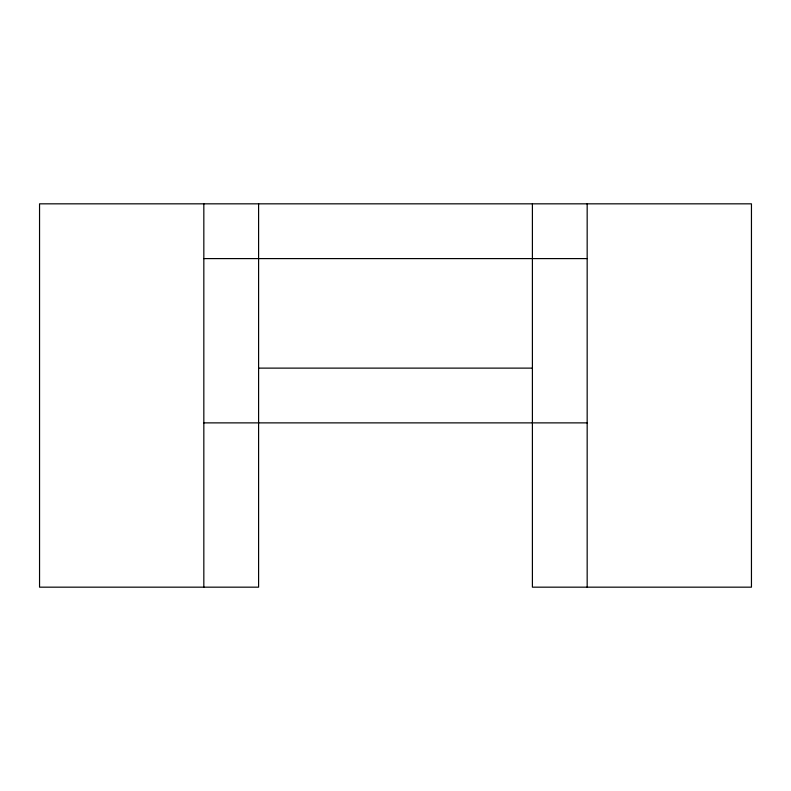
<?xml version="1.0" encoding="UTF-8"?>
<svg xmlns="http://www.w3.org/2000/svg" width="791" height="791" viewBox="0 0 791 791"><rect width="100%" height="100%" fill="white"/><g stroke="black" fill="none" stroke-linecap="round" stroke-linejoin="round"><path stroke-width="1.19" d="M203.831 258.598L587.169 258.598M258.598 368.122L532.402 368.122M203.831 422.878L587.169 422.878M587.169 203.831L587.169 587.169M532.402 203.831L532.402 587.169L751.45 587.169L751.45 203.831L39.55 203.831L39.55 587.169L258.598 587.169L258.598 203.831M203.831 203.831L203.831 587.169"/></g></svg>
